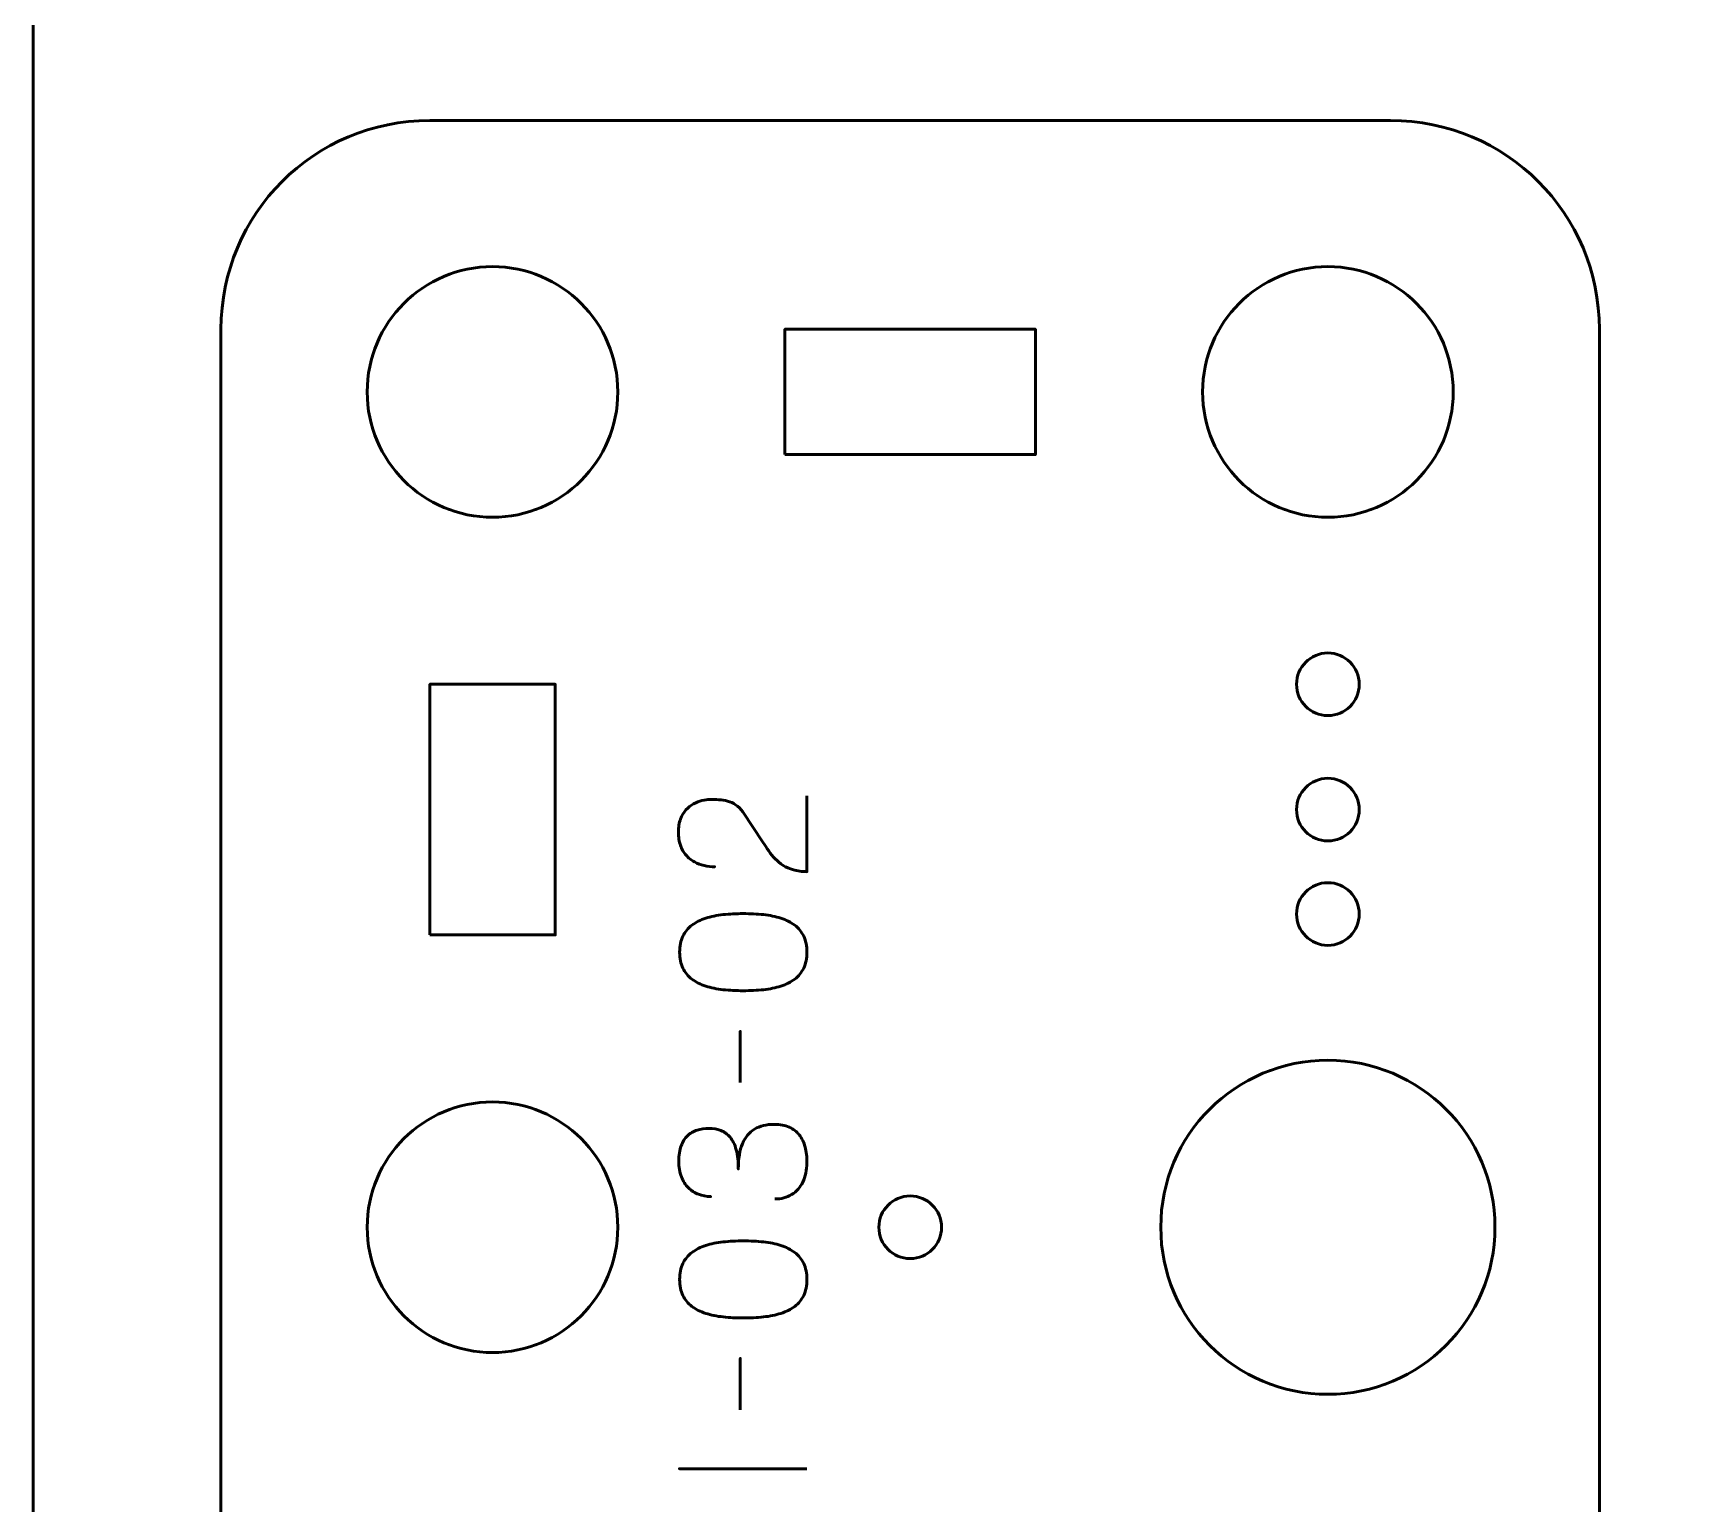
# Model space of a CAD drawing. Header units: centimetres. Extents: x -21 to 0, y -29.7 to 0.
# Drawn here: x -21 to -17.045, y -15.713 to -12.191 of the extents above; entities that cross this region are included whole.
import ezdxf

# ---------------------------------------------------------------- set-up
doc = ezdxf.new("R2010")
doc.units = ezdxf.units.CM
doc.header["$MEASUREMENT"] = 0
doc.layers.add('Layer 1', color=7, linetype='Continuous')

msp = doc.modelspace()

# ---------------------------------------------------------------- linework, layer by layer
at = {"layer": 'Layer 1', "color": 22, "lineweight": 53}
msp.add_open_spline([(-21.00003, -29.19995), (-21.00003, -29.19995), (-21.00003, -0.49992), (-21.00003, -0.49992), (-21.00003, -0.49992), (-21.00003, -0.22295), (-20.77694, 0.00004), (-20.49994, 0.00004), (-20.49994, 0.00004), (-20.49994, 0.00004), (-0.50008, 0.00004), (-0.50008, 0.00004), (-0.50008, 0.00004), (-0.22294, 0.00004), (0.00002, -0.22295), (0.00002, -0.49992), (0.00002, -0.49992), (0.00002, -0.49992), (0.00002, -29.19995), (0.00002, -29.19995), (0.00002, -29.19995), (0.00002, -29.47695), (-0.22294, -29.70004), (-0.50008, -29.70004), (-0.50008, -29.70004), (-0.50008, -29.70004), (-20.49994, -29.70004), (-20.49994, -29.70004), (-20.49994, -29.70004), (-20.77694, -29.70004), (-21.00003, -29.47695), (-21.00003, -29.19995)], degree=3, knots=[0, 0, 0, 0, 0.125, 0.125, 0.125, 0.125, 0.25, 0.25, 0.25, 0.25, 0.375, 0.375, 0.375, 0.375, 0.5, 0.5, 0.5, 0.5, 0.625, 0.625, 0.625, 0.625, 0.75, 0.75, 0.75, 0.75, 0.875, 0.875, 0.875, 0.875, 1, 1, 1, 1], dxfattribs=at)
at = {"layer": 'Layer 1', "color": 2, "lineweight": 53}
msp.add_open_spline([(-20.55003, -17.19994), (-20.55003, -17.19994), (-20.55003, -12.90007), (-20.55003, -12.90007), (-20.55003, -12.90007), (-20.55003, -12.62293), (-20.32694, -12.39997), (-20.04994, -12.39997), (-20.04994, -12.39997), (-20.04994, -12.39997), (-17.75007, -12.39997), (-17.75007, -12.39997), (-17.75007, -12.39997), (-17.47293, -12.39997), (-17.24997, -12.62293), (-17.24997, -12.90007), (-17.24997, -12.90007), (-17.24997, -12.90007), (-17.24997, -17.19994), (-17.24997, -17.19994), (-17.24997, -17.19994), (-17.24997, -17.47694), (-17.47293, -17.70003), (-17.75007, -17.70003), (-17.75007, -17.70003), (-17.75007, -17.70003), (-20.04994, -17.70003), (-20.04994, -17.70003), (-20.04994, -17.70003), (-20.32694, -17.70003), (-20.55003, -17.47694), (-20.55003, -17.19994)], degree=3, knots=[0, 0, 0, 0, 0.125, 0.125, 0.125, 0.125, 0.25, 0.25, 0.25, 0.25, 0.375, 0.375, 0.375, 0.375, 0.5, 0.5, 0.5, 0.5, 0.625, 0.625, 0.625, 0.625, 0.75, 0.75, 0.75, 0.75, 0.875, 0.875, 0.875, 0.875, 1, 1, 1, 1], dxfattribs=at)
at = {"layer": 'Layer 1', "lineweight": 53}
for points in [[(-19.9, -12.75), (-19.73423, -12.75), (-19.6, -12.88433), (-19.6, -13.05), (-19.6, -13.05), (-19.6, -13.21563), (-19.73423, -13.35), (-19.9, -13.35), (-19.9, -13.35), (-20.06567, -13.35), (-20.20001, -13.21563), (-20.20001, -13.05), (-20.20001, -13.05), (-20.20001, -12.88433), (-20.06567, -12.75), (-19.9, -12.75)], [(-17.89993, -12.75), (-17.7343, -12.75), (-17.59993, -12.88433), (-17.59993, -13.05), (-17.59993, -13.05), (-17.59993, -13.21563), (-17.7343, -13.35), (-17.89993, -13.35), (-17.89993, -13.35), (-18.0657, -13.35), (-18.19993, -13.21563), (-18.19993, -13.05), (-18.19993, -13.05), (-18.19993, -12.88433), (-18.0657, -12.75), (-17.89993, -12.75)], [(-19.19999, -13.20007), (-19.19999, -13.20007), (-19.19999, -12.90007), (-19.19999, -12.90007), (-19.19999, -12.90007), (-19.19999, -12.90007), (-18.59998, -12.90007), (-18.59998, -12.90007), (-18.59998, -12.90007), (-18.59998, -12.90007), (-18.59998, -13.20007), (-18.59998, -13.20007), (-18.59998, -13.20007), (-18.59998, -13.20007), (-19.19999, -13.20007), (-19.19999, -13.20007)], [(-20.04994, -14.35002), (-20.04994, -14.35002), (-20.04994, -13.75002), (-20.04994, -13.75002), (-20.04994, -13.75002), (-20.04994, -13.75002), (-19.74993, -13.75002), (-19.74993, -13.75002), (-19.74993, -13.75002), (-19.74993, -13.75002), (-19.74993, -14.35002), (-19.74993, -14.35002), (-19.74993, -14.35002), (-19.74993, -14.35002), (-20.04994, -14.35002), (-20.04994, -14.35002)], [(-19.9, -14.74993), (-19.73423, -14.74993), (-19.6, -14.8843), (-19.6, -15.04993), (-19.6, -15.04993), (-19.6, -15.2157), (-19.73423, -15.34993), (-19.9, -15.34993), (-19.9, -15.34993), (-20.06567, -15.34993), (-20.20001, -15.2157), (-20.20001, -15.04993), (-20.20001, -15.04993), (-20.20001, -14.8843), (-20.06567, -14.74993), (-19.9, -14.74993)]]:
    msp.add_open_spline(points, degree=3, knots=[0, 0, 0, 0, 0.25, 0.25, 0.25, 0.25, 0.5, 0.5, 0.5, 0.5, 0.75, 0.75, 0.75, 0.75, 1, 1, 1, 1], dxfattribs=at)
at = {"layer": 'Layer 1', "color": 250, "lineweight": 53}
for points in [[(-17.825, -13.75), (-17.825, -13.7914), (-17.85859, -13.825), (-17.9, -13.825), (-17.9, -13.825), (-17.9414, -13.825), (-17.975, -13.7914), (-17.975, -13.75), (-17.975, -13.75), (-17.975, -13.70859), (-17.9414, -13.675), (-17.9, -13.675), (-17.9, -13.675), (-17.85859, -13.675), (-17.825, -13.70859), (-17.825, -13.75)], [(-17.825, -14.05), (-17.825, -14.0914), (-17.85859, -14.125), (-17.9, -14.125), (-17.9, -14.125), (-17.9414, -14.125), (-17.975, -14.0914), (-17.975, -14.05), (-17.975, -14.05), (-17.975, -14.00859), (-17.9414, -13.975), (-17.9, -13.975), (-17.9, -13.975), (-17.85859, -13.975), (-17.825, -14.00859), (-17.825, -14.05)], [(-17.825, -14.3), (-17.825, -14.3414), (-17.85859, -14.375), (-17.9, -14.375), (-17.9, -14.375), (-17.9414, -14.375), (-17.975, -14.3414), (-17.975, -14.3), (-17.975, -14.3), (-17.975, -14.25859), (-17.9414, -14.225), (-17.9, -14.225), (-17.9, -14.225), (-17.85859, -14.225), (-17.825, -14.25859), (-17.825, -14.3)], [(-18.3, -15.05), (-18.3, -14.82912), (-18.12088, -14.65), (-17.9, -14.65), (-17.9, -14.65), (-17.67912, -14.65), (-17.5, -14.82912), (-17.5, -15.05), (-17.5, -15.05), (-17.5, -15.27088), (-17.67912, -15.45), (-17.9, -15.45), (-17.9, -15.45), (-18.12088, -15.45), (-18.3, -15.27088), (-18.3, -15.05)], [(-18.9, -14.975), (-18.85859, -14.975), (-18.825, -15.00859), (-18.825, -15.05), (-18.825, -15.05), (-18.825, -15.0914), (-18.85859, -15.125), (-18.9, -15.125), (-18.9, -15.125), (-18.9414, -15.125), (-18.975, -15.0914), (-18.975, -15.05), (-18.975, -15.05), (-18.975, -15.00859), (-18.9414, -14.975), (-18.9, -14.975)]]:
    msp.add_open_spline(points, degree=3, knots=[0, 0, 0, 0, 0.25, 0.25, 0.25, 0.25, 0.5, 0.5, 0.5, 0.5, 0.75, 0.75, 0.75, 0.75, 1, 1, 1, 1], dxfattribs=at)
at = {"layer": 'Layer 1', "color": 30, "lineweight": 53}
for points, knots in [([(-19.14718, -14.01711), (-19.14718, -14.01711), (-19.14718, -14.19872), (-19.14718, -14.19872), (-19.14718, -14.19872), (-19.15946, -14.19837), (-19.17032, -14.19682), (-19.17964, -14.1942), (-19.17964, -14.1942), (-19.18895, -14.19152), (-19.19713, -14.18793), (-19.20419, -14.18348), (-19.20419, -14.18348), (-19.21124, -14.17896), (-19.21752, -14.17381), (-19.22303, -14.16796), (-19.22303, -14.16796), (-19.2286, -14.1621), (-19.23368, -14.15582), (-19.23848, -14.14905), (-19.23848, -14.14905), (-19.24321, -14.14228), (-19.24793, -14.13529), (-19.25259, -14.12802), (-19.25259, -14.12802), (-19.25259, -14.12802), (-19.30085, -14.05563), (-19.30085, -14.05563), (-19.30085, -14.05563), (-19.30607, -14.04823), (-19.31171, -14.04244), (-19.31792, -14.03835), (-19.31792, -14.03835), (-19.32406, -14.03419), (-19.33055, -14.03129), (-19.33733, -14.02953), (-19.33733, -14.02953), (-19.34417, -14.02784), (-19.35108, -14.02678), (-19.35821, -14.02643), (-19.35821, -14.02643), (-19.36534, -14.02607), (-19.37246, -14.02593), (-19.37959, -14.026), (-19.37959, -14.026), (-19.38544, -14.026), (-19.39172, -14.02678), (-19.3985, -14.02833), (-19.3985, -14.02833), (-19.4052, -14.02995), (-19.4119, -14.03249), (-19.41853, -14.03609), (-19.41853, -14.03609), (-19.42517, -14.03969), (-19.43123, -14.04449), (-19.43674, -14.05048), (-19.43674, -14.05048), (-19.44217, -14.05648), (-19.44654, -14.06389), (-19.44986, -14.07271), (-19.44986, -14.07271), (-19.45318, -14.08153), (-19.45487, -14.0919), (-19.45494, -14.10389), (-19.45494, -14.10389), (-19.45487, -14.11596), (-19.45318, -14.12661), (-19.44993, -14.13579), (-19.44993, -14.13579), (-19.44669, -14.14496), (-19.44217, -14.15279), (-19.43646, -14.15928), (-19.43646, -14.15928), (-19.43074, -14.16577), (-19.42411, -14.17099), (-19.4167, -14.17508), (-19.4167, -14.17508), (-19.40929, -14.17918), (-19.40139, -14.18214), (-19.39306, -14.18404), (-19.39306, -14.18404), (-19.38474, -14.18595), (-19.37627, -14.18687), (-19.36773, -14.18687), (-19.36773, -14.18687), (-19.37627, -14.18687), (-19.38474, -14.18595), (-19.39306, -14.18404), (-19.39306, -14.18404), (-19.40139, -14.18214), (-19.40929, -14.17918), (-19.4167, -14.17508), (-19.4167, -14.17508), (-19.42411, -14.17099), (-19.43074, -14.16577), (-19.43646, -14.15928), (-19.43646, -14.15928), (-19.44217, -14.15279), (-19.44669, -14.14496), (-19.44993, -14.13579), (-19.44993, -14.13579), (-19.45318, -14.12661), (-19.45487, -14.11596), (-19.45494, -14.10389), (-19.45494, -14.10389), (-19.45487, -14.0919), (-19.45318, -14.08153), (-19.44986, -14.07271), (-19.44986, -14.07271), (-19.44654, -14.06389), (-19.44217, -14.05648), (-19.43674, -14.05048), (-19.43674, -14.05048), (-19.43123, -14.04449), (-19.42517, -14.03969), (-19.41853, -14.03609), (-19.41853, -14.03609), (-19.4119, -14.03249), (-19.4052, -14.02995), (-19.3985, -14.02833), (-19.3985, -14.02833), (-19.39172, -14.02678), (-19.38544, -14.026), (-19.37959, -14.026), (-19.37959, -14.026), (-19.37246, -14.02593), (-19.36534, -14.02607), (-19.35821, -14.02643), (-19.35821, -14.02643), (-19.35108, -14.02678), (-19.34417, -14.02784), (-19.33733, -14.02953), (-19.33733, -14.02953), (-19.33055, -14.03129), (-19.32406, -14.03419), (-19.31792, -14.03835), (-19.31792, -14.03835), (-19.31171, -14.04244), (-19.30607, -14.04823), (-19.30085, -14.05563), (-19.30085, -14.05563), (-19.30085, -14.05563), (-19.25259, -14.12802), (-19.25259, -14.12802), (-19.25259, -14.12802), (-19.24793, -14.13529), (-19.24321, -14.14228), (-19.23848, -14.14905), (-19.23848, -14.14905), (-19.23368, -14.15582), (-19.2286, -14.1621), (-19.22303, -14.16796), (-19.22303, -14.16796), (-19.21752, -14.17381), (-19.21124, -14.17896), (-19.20419, -14.18348), (-19.20419, -14.18348), (-19.19713, -14.18793), (-19.18895, -14.19152), (-19.17964, -14.1942), (-19.17964, -14.1942), (-19.17032, -14.19682), (-19.15946, -14.19837), (-19.14718, -14.19872), (-19.14718, -14.19872), (-19.14718, -14.19872), (-19.14718, -14.01711), (-19.14718, -14.01711)], [0, 0, 0, 0, 0.0238095, 0.0238095, 0.0238095, 0.0238095, 0.047619, 0.047619, 0.047619, 0.047619, 0.0714286, 0.0714286, 0.0714286, 0.0714286, 0.0952381, 0.0952381, 0.0952381, 0.0952381, 0.1190476, 0.1190476, 0.1190476, 0.1190476, 0.1428571, 0.1428571, 0.1428571, 0.1428571, 0.1666667, 0.1666667, 0.1666667, 0.1666667, 0.1904762, 0.1904762, 0.1904762, 0.1904762, 0.2142857, 0.2142857, 0.2142857, 0.2142857, 0.2380952, 0.2380952, 0.2380952, 0.2380952, 0.2619048, 0.2619048, 0.2619048, 0.2619048, 0.2857143, 0.2857143, 0.2857143, 0.2857143, 0.3095238, 0.3095238, 0.3095238, 0.3095238, 0.3333333, 0.3333333, 0.3333333, 0.3333333, 0.3571429, 0.3571429, 0.3571429, 0.3571429, 0.3809524, 0.3809524, 0.3809524, 0.3809524, 0.4047619, 0.4047619, 0.4047619, 0.4047619, 0.4285714, 0.4285714, 0.4285714, 0.4285714, 0.452381, 0.452381, 0.452381, 0.452381, 0.4761905, 0.4761905, 0.4761905, 0.4761905, 0.5, 0.5, 0.5, 0.5, 0.5238095, 0.5238095, 0.5238095, 0.5238095, 0.547619, 0.547619, 0.547619, 0.547619, 0.5714286, 0.5714286, 0.5714286, 0.5714286, 0.5952381, 0.5952381, 0.5952381, 0.5952381, 0.6190476, 0.6190476, 0.6190476, 0.6190476, 0.6428571, 0.6428571, 0.6428571, 0.6428571, 0.6666667, 0.6666667, 0.6666667, 0.6666667, 0.6904762, 0.6904762, 0.6904762, 0.6904762, 0.7142857, 0.7142857, 0.7142857, 0.7142857, 0.7380952, 0.7380952, 0.7380952, 0.7380952, 0.7619048, 0.7619048, 0.7619048, 0.7619048, 0.7857143, 0.7857143, 0.7857143, 0.7857143, 0.8095238, 0.8095238, 0.8095238, 0.8095238, 0.8333333, 0.8333333, 0.8333333, 0.8333333, 0.8571429, 0.8571429, 0.8571429, 0.8571429, 0.8809524, 0.8809524, 0.8809524, 0.8809524, 0.9047619, 0.9047619, 0.9047619, 0.9047619, 0.9285714, 0.9285714, 0.9285714, 0.9285714, 0.952381, 0.952381, 0.952381, 0.952381, 0.9761905, 0.9761905, 0.9761905, 0.9761905, 1, 1, 1, 1]), ([(-19.14718, -14.39133), (-19.14725, -14.37652), (-19.14986, -14.36375), (-19.15494, -14.35309), (-19.15494, -14.35309), (-19.16002, -14.34251), (-19.16729, -14.33369), (-19.17653, -14.32664), (-19.17653, -14.32664), (-19.18584, -14.31965), (-19.19685, -14.31415), (-19.20955, -14.31006), (-19.20955, -14.31006), (-19.22225, -14.30603), (-19.23615, -14.30314), (-19.25139, -14.30152), (-19.25139, -14.30152), (-19.26663, -14.29982), (-19.28265, -14.29898), (-19.29958, -14.29905), (-19.29958, -14.29905), (-19.31644, -14.29898), (-19.33246, -14.29982), (-19.34763, -14.30152), (-19.34763, -14.30152), (-19.3628, -14.30314), (-19.37677, -14.30603), (-19.38947, -14.31006), (-19.38947, -14.31006), (-19.4021, -14.31415), (-19.4131, -14.31965), (-19.42249, -14.32664), (-19.42249, -14.32664), (-19.4318, -14.33369), (-19.43907, -14.34251), (-19.44415, -14.35309), (-19.44415, -14.35309), (-19.4493, -14.36375), (-19.45191, -14.37652), (-19.45198, -14.39133), (-19.45198, -14.39133), (-19.45191, -14.40615), (-19.4493, -14.41892), (-19.44415, -14.42958), (-19.44415, -14.42958), (-19.43907, -14.44016), (-19.4318, -14.44898), (-19.42249, -14.45603), (-19.42249, -14.45603), (-19.4131, -14.46302), (-19.4021, -14.46852), (-19.38947, -14.47261), (-19.38947, -14.47261), (-19.37677, -14.47664), (-19.3628, -14.47953), (-19.34763, -14.48115), (-19.34763, -14.48115), (-19.33246, -14.48284), (-19.31644, -14.48369), (-19.29958, -14.48362), (-19.29958, -14.48362), (-19.28265, -14.48369), (-19.26663, -14.48284), (-19.25139, -14.48115), (-19.25139, -14.48115), (-19.23615, -14.47953), (-19.22225, -14.47664), (-19.20955, -14.47261), (-19.20955, -14.47261), (-19.19685, -14.46852), (-19.18584, -14.46302), (-19.17653, -14.45603), (-19.17653, -14.45603), (-19.16729, -14.44898), (-19.16002, -14.44016), (-19.15494, -14.42958), (-19.15494, -14.42958), (-19.14986, -14.41892), (-19.14725, -14.40615), (-19.14718, -14.39133)], [0, 0, 0, 0, 0.05, 0.05, 0.05, 0.05, 0.1, 0.1, 0.1, 0.1, 0.15, 0.15, 0.15, 0.15, 0.2, 0.2, 0.2, 0.2, 0.25, 0.25, 0.25, 0.25, 0.3, 0.3, 0.3, 0.3, 0.35, 0.35, 0.35, 0.35, 0.4, 0.4, 0.4, 0.4, 0.45, 0.45, 0.45, 0.45, 0.5, 0.5, 0.5, 0.5, 0.55, 0.55, 0.55, 0.55, 0.6, 0.6, 0.6, 0.6, 0.65, 0.65, 0.65, 0.65, 0.7, 0.7, 0.7, 0.7, 0.75, 0.75, 0.75, 0.75, 0.8, 0.8, 0.8, 0.8, 0.85, 0.85, 0.85, 0.85, 0.9, 0.9, 0.9, 0.9, 0.95, 0.95, 0.95, 0.95, 1, 1, 1, 1]), ([(-19.14718, -14.39133), (-19.14725, -14.37652), (-19.14986, -14.36375), (-19.15494, -14.35309), (-19.15494, -14.35309), (-19.16002, -14.34251), (-19.16729, -14.33369), (-19.17653, -14.32664), (-19.17653, -14.32664), (-19.18584, -14.31965), (-19.19685, -14.31415), (-19.20955, -14.31006), (-19.20955, -14.31006), (-19.22225, -14.30603), (-19.23615, -14.30314), (-19.25139, -14.30152), (-19.25139, -14.30152), (-19.26663, -14.29982), (-19.28265, -14.29898), (-19.29958, -14.29905), (-19.29958, -14.29905), (-19.31644, -14.29898), (-19.33246, -14.29982), (-19.34763, -14.30152), (-19.34763, -14.30152), (-19.3628, -14.30314), (-19.37677, -14.30603), (-19.38947, -14.31006), (-19.38947, -14.31006), (-19.4021, -14.31415), (-19.4131, -14.31965), (-19.42249, -14.32664), (-19.42249, -14.32664), (-19.4318, -14.33369), (-19.43907, -14.34251), (-19.44415, -14.35309), (-19.44415, -14.35309), (-19.4493, -14.36375), (-19.45191, -14.37652), (-19.45198, -14.39133), (-19.45198, -14.39133), (-19.45191, -14.40615), (-19.4493, -14.41892), (-19.44415, -14.42958), (-19.44415, -14.42958), (-19.43907, -14.44016), (-19.4318, -14.44898), (-19.42249, -14.45603), (-19.42249, -14.45603), (-19.4131, -14.46302), (-19.4021, -14.46852), (-19.38947, -14.47261), (-19.38947, -14.47261), (-19.37677, -14.47664), (-19.3628, -14.47953), (-19.34763, -14.48115), (-19.34763, -14.48115), (-19.33246, -14.48284), (-19.31644, -14.48369), (-19.29958, -14.48362), (-19.29958, -14.48362), (-19.28265, -14.48369), (-19.26663, -14.48284), (-19.25139, -14.48115), (-19.25139, -14.48115), (-19.23615, -14.47953), (-19.22225, -14.47664), (-19.20955, -14.47261), (-19.20955, -14.47261), (-19.19685, -14.46852), (-19.18584, -14.46302), (-19.17653, -14.45603), (-19.17653, -14.45603), (-19.16729, -14.44898), (-19.16002, -14.44016), (-19.15494, -14.42958), (-19.15494, -14.42958), (-19.14986, -14.41892), (-19.14725, -14.40615), (-19.14718, -14.39133)], [0, 0, 0, 0, 0.05, 0.05, 0.05, 0.05, 0.1, 0.1, 0.1, 0.1, 0.15, 0.15, 0.15, 0.15, 0.2, 0.2, 0.2, 0.2, 0.25, 0.25, 0.25, 0.25, 0.3, 0.3, 0.3, 0.3, 0.35, 0.35, 0.35, 0.35, 0.4, 0.4, 0.4, 0.4, 0.45, 0.45, 0.45, 0.45, 0.5, 0.5, 0.5, 0.5, 0.55, 0.55, 0.55, 0.55, 0.6, 0.6, 0.6, 0.6, 0.65, 0.65, 0.65, 0.65, 0.7, 0.7, 0.7, 0.7, 0.75, 0.75, 0.75, 0.75, 0.8, 0.8, 0.8, 0.8, 0.85, 0.85, 0.85, 0.85, 0.9, 0.9, 0.9, 0.9, 0.95, 0.95, 0.95, 0.95, 1, 1, 1, 1]), ([(-19.30678, -14.70375), (-19.30678, -14.70375), (-19.30678, -14.58056), (-19.30678, -14.58056), (-19.30678, -14.58056), (-19.30678, -14.58056), (-19.30678, -14.70375), (-19.30678, -14.70375)], [0, 0, 0, 0, 0.5, 0.5, 0.5, 0.5, 1, 1, 1, 1]), ([(-19.2238, -14.9823), (-19.20856, -14.98223), (-19.1953, -14.9787), (-19.1838, -14.97172), (-19.1838, -14.97172), (-19.17237, -14.96473), (-19.16341, -14.95478), (-19.15699, -14.9418), (-19.15699, -14.9418), (-19.15057, -14.92882), (-19.14732, -14.91323), (-19.14718, -14.89509), (-19.14718, -14.89509), (-19.14718, -14.88148), (-19.14859, -14.86913), (-19.15155, -14.85791), (-19.15155, -14.85791), (-19.15452, -14.84676), (-19.1591, -14.83717), (-19.16538, -14.82905), (-19.16538, -14.82905), (-19.17166, -14.82094), (-19.17978, -14.81473), (-19.18965, -14.81029), (-19.18965, -14.81029), (-19.1996, -14.80591), (-19.21153, -14.80373), (-19.2255, -14.80366), (-19.2255, -14.80366), (-19.24412, -14.80358), (-19.25986, -14.80739), (-19.27263, -14.81494), (-19.27263, -14.81494), (-19.2854, -14.82249), (-19.29499, -14.83421), (-19.30155, -14.84994), (-19.30155, -14.84994), (-19.30812, -14.86567), (-19.31143, -14.88585), (-19.31143, -14.91033), (-19.31143, -14.91033), (-19.31136, -14.89206), (-19.31305, -14.87675), (-19.31651, -14.86426), (-19.31651, -14.86426), (-19.31997, -14.85184), (-19.32484, -14.8419), (-19.33119, -14.83442), (-19.33119, -14.83442), (-19.33747, -14.82694), (-19.34495, -14.82151), (-19.35355, -14.81826), (-19.35355, -14.81826), (-19.36209, -14.81494), (-19.37147, -14.81332), (-19.3817, -14.81339), (-19.3817, -14.81339), (-19.39194, -14.81332), (-19.40139, -14.81473), (-19.41014, -14.81755), (-19.41014, -14.81755), (-19.41889, -14.82031), (-19.42658, -14.82482), (-19.43314, -14.83096), (-19.43314, -14.83096), (-19.4397, -14.8371), (-19.44485, -14.84521), (-19.44852, -14.85516), (-19.44852, -14.85516), (-19.45219, -14.86518), (-19.45402, -14.87739), (-19.45409, -14.89171), (-19.45409, -14.89171), (-19.45402, -14.90596), (-19.45191, -14.91845), (-19.44781, -14.92903), (-19.44781, -14.92903), (-19.44372, -14.93969), (-19.43815, -14.94843), (-19.43102, -14.95549), (-19.43102, -14.95549), (-19.4239, -14.96247), (-19.41578, -14.9677), (-19.40661, -14.97115), (-19.40661, -14.97115), (-19.39744, -14.97468), (-19.3877, -14.97637), (-19.37747, -14.97637), (-19.37747, -14.97637), (-19.3877, -14.97637), (-19.39744, -14.97468), (-19.40661, -14.97115), (-19.40661, -14.97115), (-19.41578, -14.9677), (-19.4239, -14.96247), (-19.43102, -14.95549), (-19.43102, -14.95549), (-19.43815, -14.94843), (-19.44372, -14.93969), (-19.44781, -14.92903), (-19.44781, -14.92903), (-19.45191, -14.91845), (-19.45402, -14.90596), (-19.45409, -14.89171), (-19.45409, -14.89171), (-19.45402, -14.87739), (-19.45219, -14.86518), (-19.44852, -14.85516), (-19.44852, -14.85516), (-19.44485, -14.84521), (-19.4397, -14.8371), (-19.43314, -14.83096), (-19.43314, -14.83096), (-19.42658, -14.82482), (-19.41889, -14.82031), (-19.41014, -14.81755), (-19.41014, -14.81755), (-19.40139, -14.81473), (-19.39194, -14.81332), (-19.3817, -14.81339), (-19.3817, -14.81339), (-19.37147, -14.81332), (-19.36209, -14.81494), (-19.35355, -14.81826), (-19.35355, -14.81826), (-19.34495, -14.82151), (-19.33747, -14.82694), (-19.33119, -14.83442), (-19.33119, -14.83442), (-19.32484, -14.8419), (-19.31997, -14.85184), (-19.31651, -14.86426), (-19.31651, -14.86426), (-19.31305, -14.87675), (-19.31136, -14.89206), (-19.31143, -14.91033), (-19.31143, -14.91033), (-19.31143, -14.88585), (-19.30812, -14.86567), (-19.30155, -14.84994), (-19.30155, -14.84994), (-19.29499, -14.83421), (-19.2854, -14.82249), (-19.27263, -14.81494), (-19.27263, -14.81494), (-19.25986, -14.80739), (-19.24412, -14.80358), (-19.2255, -14.80366), (-19.2255, -14.80366), (-19.21153, -14.80373), (-19.1996, -14.80591), (-19.18965, -14.81029), (-19.18965, -14.81029), (-19.17978, -14.81473), (-19.17166, -14.82094), (-19.16538, -14.82905), (-19.16538, -14.82905), (-19.1591, -14.83717), (-19.15452, -14.84676), (-19.15155, -14.85791), (-19.15155, -14.85791), (-19.14859, -14.86913), (-19.14718, -14.88148), (-19.14718, -14.89509), (-19.14718, -14.89509), (-19.14732, -14.91323), (-19.15057, -14.92882), (-19.15699, -14.9418), (-19.15699, -14.9418), (-19.16341, -14.95478), (-19.17237, -14.96473), (-19.1838, -14.97172), (-19.1838, -14.97172), (-19.1953, -14.9787), (-19.20856, -14.98223), (-19.2238, -14.9823)], [0, 0, 0, 0, 0.0227273, 0.0227273, 0.0227273, 0.0227273, 0.0454545, 0.0454545, 0.0454545, 0.0454545, 0.0681818, 0.0681818, 0.0681818, 0.0681818, 0.0909091, 0.0909091, 0.0909091, 0.0909091, 0.1136364, 0.1136364, 0.1136364, 0.1136364, 0.1363636, 0.1363636, 0.1363636, 0.1363636, 0.1590909, 0.1590909, 0.1590909, 0.1590909, 0.1818182, 0.1818182, 0.1818182, 0.1818182, 0.2045455, 0.2045455, 0.2045455, 0.2045455, 0.2272727, 0.2272727, 0.2272727, 0.2272727, 0.25, 0.25, 0.25, 0.25, 0.2727273, 0.2727273, 0.2727273, 0.2727273, 0.2954545, 0.2954545, 0.2954545, 0.2954545, 0.3181818, 0.3181818, 0.3181818, 0.3181818, 0.3409091, 0.3409091, 0.3409091, 0.3409091, 0.3636364, 0.3636364, 0.3636364, 0.3636364, 0.3863636, 0.3863636, 0.3863636, 0.3863636, 0.4090909, 0.4090909, 0.4090909, 0.4090909, 0.4318182, 0.4318182, 0.4318182, 0.4318182, 0.4545455, 0.4545455, 0.4545455, 0.4545455, 0.4772727, 0.4772727, 0.4772727, 0.4772727, 0.5, 0.5, 0.5, 0.5, 0.5227273, 0.5227273, 0.5227273, 0.5227273, 0.5454545, 0.5454545, 0.5454545, 0.5454545, 0.5681818, 0.5681818, 0.5681818, 0.5681818, 0.5909091, 0.5909091, 0.5909091, 0.5909091, 0.6136364, 0.6136364, 0.6136364, 0.6136364, 0.6363636, 0.6363636, 0.6363636, 0.6363636, 0.6590909, 0.6590909, 0.6590909, 0.6590909, 0.6818182, 0.6818182, 0.6818182, 0.6818182, 0.7045455, 0.7045455, 0.7045455, 0.7045455, 0.7272727, 0.7272727, 0.7272727, 0.7272727, 0.75, 0.75, 0.75, 0.75, 0.7727273, 0.7727273, 0.7727273, 0.7727273, 0.7954545, 0.7954545, 0.7954545, 0.7954545, 0.8181818, 0.8181818, 0.8181818, 0.8181818, 0.8409091, 0.8409091, 0.8409091, 0.8409091, 0.8636364, 0.8636364, 0.8636364, 0.8636364, 0.8863636, 0.8863636, 0.8863636, 0.8863636, 0.9090909, 0.9090909, 0.9090909, 0.9090909, 0.9318182, 0.9318182, 0.9318182, 0.9318182, 0.9545455, 0.9545455, 0.9545455, 0.9545455, 0.9772727, 0.9772727, 0.9772727, 0.9772727, 1, 1, 1, 1]), ([(-19.14718, -15.17491), (-19.14725, -15.1601), (-19.14986, -15.14733), (-19.15494, -15.13667), (-19.15494, -15.13667), (-19.16002, -15.12609), (-19.16729, -15.11727), (-19.17653, -15.11022), (-19.17653, -15.11022), (-19.18584, -15.10323), (-19.19685, -15.09773), (-19.20955, -15.09364), (-19.20955, -15.09364), (-19.22225, -15.08961), (-19.23615, -15.08672), (-19.25139, -15.0851), (-19.25139, -15.0851), (-19.26663, -15.0834), (-19.28265, -15.08256), (-19.29958, -15.08263), (-19.29958, -15.08263), (-19.31644, -15.08256), (-19.33246, -15.0834), (-19.34763, -15.0851), (-19.34763, -15.0851), (-19.3628, -15.08672), (-19.37677, -15.08961), (-19.38947, -15.09364), (-19.38947, -15.09364), (-19.4021, -15.09773), (-19.4131, -15.10323), (-19.42249, -15.11022), (-19.42249, -15.11022), (-19.4318, -15.11727), (-19.43907, -15.12609), (-19.44415, -15.13667), (-19.44415, -15.13667), (-19.4493, -15.14733), (-19.45191, -15.1601), (-19.45198, -15.17491), (-19.45198, -15.17491), (-19.45191, -15.18973), (-19.4493, -15.2025), (-19.44415, -15.21316), (-19.44415, -15.21316), (-19.43907, -15.22374), (-19.4318, -15.23256), (-19.42249, -15.23961), (-19.42249, -15.23961), (-19.4131, -15.2466), (-19.4021, -15.2521), (-19.38947, -15.25619), (-19.38947, -15.25619), (-19.37677, -15.26022), (-19.3628, -15.26311), (-19.34763, -15.26473), (-19.34763, -15.26473), (-19.33246, -15.26642), (-19.31644, -15.26727), (-19.29958, -15.2672), (-19.29958, -15.2672), (-19.28265, -15.26727), (-19.26663, -15.26642), (-19.25139, -15.26473), (-19.25139, -15.26473), (-19.23615, -15.26311), (-19.22225, -15.26022), (-19.20955, -15.25619), (-19.20955, -15.25619), (-19.19685, -15.2521), (-19.18584, -15.2466), (-19.17653, -15.23961), (-19.17653, -15.23961), (-19.16729, -15.23256), (-19.16002, -15.22374), (-19.15494, -15.21316), (-19.15494, -15.21316), (-19.14986, -15.2025), (-19.14725, -15.18973), (-19.14718, -15.17491)], [0, 0, 0, 0, 0.05, 0.05, 0.05, 0.05, 0.1, 0.1, 0.1, 0.1, 0.15, 0.15, 0.15, 0.15, 0.2, 0.2, 0.2, 0.2, 0.25, 0.25, 0.25, 0.25, 0.3, 0.3, 0.3, 0.3, 0.35, 0.35, 0.35, 0.35, 0.4, 0.4, 0.4, 0.4, 0.45, 0.45, 0.45, 0.45, 0.5, 0.5, 0.5, 0.5, 0.55, 0.55, 0.55, 0.55, 0.6, 0.6, 0.6, 0.6, 0.65, 0.65, 0.65, 0.65, 0.7, 0.7, 0.7, 0.7, 0.75, 0.75, 0.75, 0.75, 0.8, 0.8, 0.8, 0.8, 0.85, 0.85, 0.85, 0.85, 0.9, 0.9, 0.9, 0.9, 0.95, 0.95, 0.95, 0.95, 1, 1, 1, 1]), ([(-19.14718, -15.17491), (-19.14725, -15.1601), (-19.14986, -15.14733), (-19.15494, -15.13667), (-19.15494, -15.13667), (-19.16002, -15.12609), (-19.16729, -15.11727), (-19.17653, -15.11022), (-19.17653, -15.11022), (-19.18584, -15.10323), (-19.19685, -15.09773), (-19.20955, -15.09364), (-19.20955, -15.09364), (-19.22225, -15.08961), (-19.23615, -15.08672), (-19.25139, -15.0851), (-19.25139, -15.0851), (-19.26663, -15.0834), (-19.28265, -15.08256), (-19.29958, -15.08263), (-19.29958, -15.08263), (-19.31644, -15.08256), (-19.33246, -15.0834), (-19.34763, -15.0851), (-19.34763, -15.0851), (-19.3628, -15.08672), (-19.37677, -15.08961), (-19.38947, -15.09364), (-19.38947, -15.09364), (-19.4021, -15.09773), (-19.4131, -15.10323), (-19.42249, -15.11022), (-19.42249, -15.11022), (-19.4318, -15.11727), (-19.43907, -15.12609), (-19.44415, -15.13667), (-19.44415, -15.13667), (-19.4493, -15.14733), (-19.45191, -15.1601), (-19.45198, -15.17491), (-19.45198, -15.17491), (-19.45191, -15.18973), (-19.4493, -15.2025), (-19.44415, -15.21316), (-19.44415, -15.21316), (-19.43907, -15.22374), (-19.4318, -15.23256), (-19.42249, -15.23961), (-19.42249, -15.23961), (-19.4131, -15.2466), (-19.4021, -15.2521), (-19.38947, -15.25619), (-19.38947, -15.25619), (-19.37677, -15.26022), (-19.3628, -15.26311), (-19.34763, -15.26473), (-19.34763, -15.26473), (-19.33246, -15.26642), (-19.31644, -15.26727), (-19.29958, -15.2672), (-19.29958, -15.2672), (-19.28265, -15.26727), (-19.26663, -15.26642), (-19.25139, -15.26473), (-19.25139, -15.26473), (-19.23615, -15.26311), (-19.22225, -15.26022), (-19.20955, -15.25619), (-19.20955, -15.25619), (-19.19685, -15.2521), (-19.18584, -15.2466), (-19.17653, -15.23961), (-19.17653, -15.23961), (-19.16729, -15.23256), (-19.16002, -15.22374), (-19.15494, -15.21316), (-19.15494, -15.21316), (-19.14986, -15.2025), (-19.14725, -15.18973), (-19.14718, -15.17491)], [0, 0, 0, 0, 0.05, 0.05, 0.05, 0.05, 0.1, 0.1, 0.1, 0.1, 0.15, 0.15, 0.15, 0.15, 0.2, 0.2, 0.2, 0.2, 0.25, 0.25, 0.25, 0.25, 0.3, 0.3, 0.3, 0.3, 0.35, 0.35, 0.35, 0.35, 0.4, 0.4, 0.4, 0.4, 0.45, 0.45, 0.45, 0.45, 0.5, 0.5, 0.5, 0.5, 0.55, 0.55, 0.55, 0.55, 0.6, 0.6, 0.6, 0.6, 0.65, 0.65, 0.65, 0.65, 0.7, 0.7, 0.7, 0.7, 0.75, 0.75, 0.75, 0.75, 0.8, 0.8, 0.8, 0.8, 0.85, 0.85, 0.85, 0.85, 0.9, 0.9, 0.9, 0.9, 0.95, 0.95, 0.95, 0.95, 1, 1, 1, 1]), ([(-19.30678, -15.48733), (-19.30678, -15.48733), (-19.30678, -15.36414), (-19.30678, -15.36414), (-19.30678, -15.36414), (-19.30678, -15.36414), (-19.30678, -15.48733), (-19.30678, -15.48733)], [0, 0, 0, 0, 0.5, 0.5, 0.5, 0.5, 1, 1, 1, 1]), ([(-19.14718, -15.6283), (-19.14718, -15.6283), (-19.4524, -15.6283), (-19.4524, -15.6283), (-19.4524, -15.6283), (-19.4524, -15.6283), (-19.14718, -15.6283), (-19.14718, -15.6283)], [0, 0, 0, 0, 0.5, 0.5, 0.5, 0.5, 1, 1, 1, 1])]:
    msp.add_open_spline(points, degree=3, knots=knots, dxfattribs=at)

doc.saveas('drawing.dxf')
